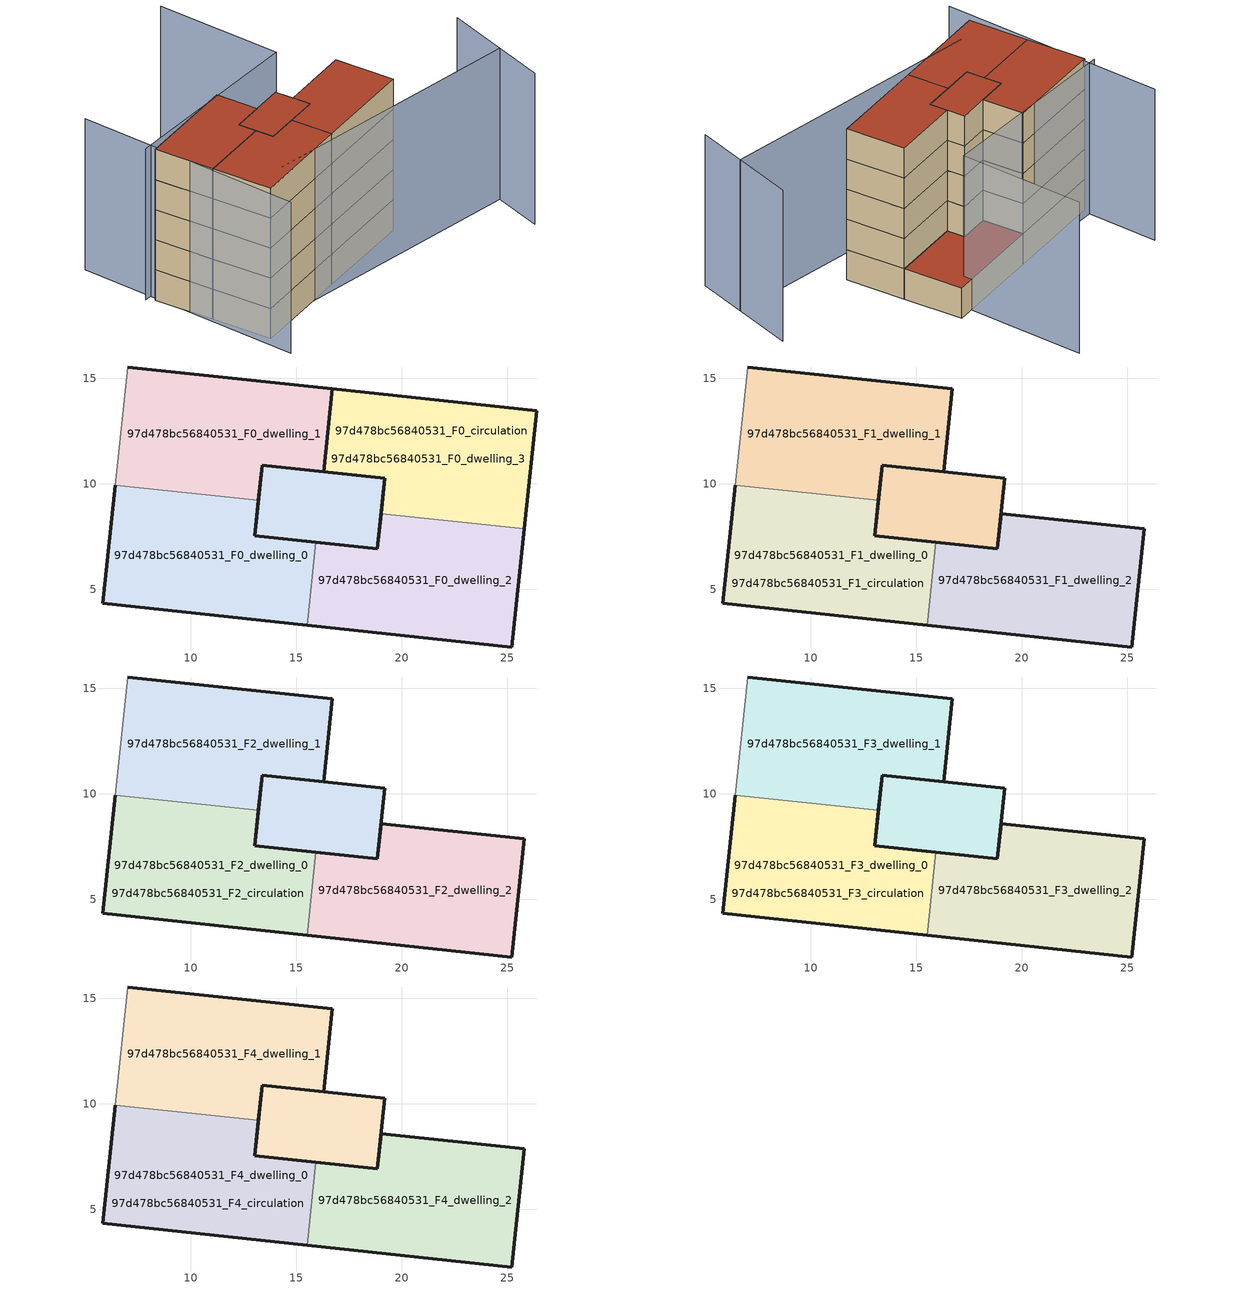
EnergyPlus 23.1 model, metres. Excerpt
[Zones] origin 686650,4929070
97d478bc56840531_F0_dwelling_0
 floor ground (EU_floor_Construction): 15.93,7.22 15.51,3.29 5.81,4.33 6.41,9.93 13.2,9.21 13.02,7.53 z0; 19.2,10.27 18.84,6.9 15.93,7.22 13.02,7.53 13.2,9.21 13.38,10.89 z0
 wall outside (EU_wall_Construction): 6.41,9.93 5.81,4.33 15.51,3.29 / 15.93,7.22 13.02,7.53 13.2,9.21 z0:3
 wall to 97d478bc56840531_F0_dwelling_2 (EU_wall_Construction): 15.51,3.29 15.93,7.22 z0:3
 wall to 97d478bc56840531_F0_dwelling_1 (EU_wall_Construction): 13.2,9.21 6.41,9.93 z0:3
97d478bc56840531_F0_dwelling_1
 floor ground (EU_floor_Construction): 19.2,10.27 18.84,6.9 13.02,7.53 13.2,9.21 13.38,10.89 16.29,10.58 z0; 16.71,14.5 16.29,10.58 13.38,10.89 13.2,9.21 6.41,9.93 7.01,15.54 z0
 wall outside (EU_wall_Construction): 13.2,9.21 13.38,10.89 16.29,10.58 16.71,14.5 7.01,15.54 z0:3
 wall adiabatic (EU_wall_Construction): 7.01,15.54 6.41,9.93 z0:3
97d478bc56840531_F0_dwelling_2
 floor ground (EU_floor_Construction): 25.82,7.86 25.22,2.26 15.51,3.29 15.93,7.22 18.84,6.9 18.9,7.43 19.02,8.58 z0; 19.2,10.27 18.9,7.43 18.84,6.9 15.93,7.22 13.02,7.53 13.38,10.89 z0
 wall outside (EU_wall_Construction): 15.51,3.29 25.22,2.26 25.82,7.86 / 19.02,8.58 18.84,6.9 15.93,7.22 z0:3
 wall to 97d478bc56840531_F0_dwelling_3 (EU_wall_Construction): 25.82,7.86 19.02,8.58 z0:3
97d478bc56840531_F0_dwelling_3
 floor ground (EU_floor_Construction): 19.2,10.27 18.84,6.9 13.02,7.53 13.38,10.89 16.29,10.58 z0; 26.42,13.46 25.82,7.86 19.02,8.58 19.2,10.27 16.29,10.58 16.71,14.5 z0
 wall outside (EU_wall_Construction): 25.82,7.86 26.42,13.46 16.71,14.5 16.29,10.58 19.2,10.27 19.02,8.58 z0:3
 roof outside (EU_roof_Construction): 25.82,7.86 26.42,13.46 16.71,14.5 16.29,10.58 19.2,10.27 19.02,8.58 z3; 18.84,6.9 19.2,10.27 16.29,10.58 13.38,10.89 13.02,7.53 z3
97d478bc56840531_F0_circulation
 floor ground (EU_floor_Construction): 19.2,10.27 19.02,8.58 18.9,7.43 18.84,6.9 15.93,7.22 13.02,7.53 13.2,9.21 13.38,10.89 16.29,10.58 z0; 15.93,7.22 15.51,3.29 5.81,4.33 6.41,9.93 13.2,9.21 13.02,7.53 z0; 16.71,14.5 16.29,10.58 13.38,10.89 13.2,9.21 6.41,9.93 7.01,15.54 z0; 25.82,7.86 25.22,2.26 15.51,3.29 15.93,7.22 18.84,6.9 18.9,7.43 19.02,8.58 z0; 26.42,13.46 25.82,7.86 19.02,8.58 19.2,10.27 16.29,10.58 16.71,14.5 z0
 wall outside (EU_wall_Construction): 18.84,6.9 19.2,10.27 13.38,10.89 13.02,7.53 18.84,6.9 z0:3
 roof outside (EU_floor_Construction): 25.82,7.86 26.42,13.46 16.71,14.5 16.29,10.58 19.2,10.27 19.02,8.58 z3
97d478bc56840531_F1_dwelling_0
 floor outside (EU_floor_Construction): 15.93,7.22 15.51,3.29 5.81,4.33 6.41,9.93 13.2,9.21 13.02,7.53 z3
 floor to 97d478bc56840531_F0_dwelling_0 (EU_floor_Construction): 19.2,10.27 18.84,6.9 15.93,7.22 13.02,7.53 13.2,9.21 13.38,10.89 z3
 wall outside (EU_wall_Construction): 6.41,9.93 5.81,4.33 15.51,3.29 / 15.93,7.22 13.02,7.53 13.2,9.21 z3:6
 wall to 97d478bc56840531_F1_dwelling_2 (EU_wall_Construction): 15.51,3.29 15.93,7.22 z3:6
 wall to 97d478bc56840531_F1_dwelling_1 (EU_wall_Construction): 13.2,9.21 6.41,9.93 z3:6
97d478bc56840531_F1_dwelling_1
 floor to 97d478bc56840531_F0_dwelling_1 (EU_floor_Construction): 19.2,10.27 18.84,6.9 13.02,7.53 13.2,9.21 13.38,10.89 16.29,10.58 z3; 16.71,14.5 16.29,10.58 13.38,10.89 13.2,9.21 6.41,9.93 7.01,15.54 z3
 wall outside (EU_wall_Construction): 13.2,9.21 13.38,10.89 16.29,10.58 16.71,14.5 7.01,15.54 z3:6
 wall adiabatic (EU_wall_Construction): 7.01,15.54 6.41,9.93 z3:6
97d478bc56840531_F1_dwelling_2
 floor to 97d478bc56840531_F0_dwelling_2 (EU_floor_Construction): 25.82,7.86 25.22,2.26 15.51,3.29 15.93,7.22 18.84,6.9 18.9,7.43 19.02,8.58 z3; 19.2,10.27 18.93,7.7 18.86,7.04 18.84,6.9 15.93,7.22 13.02,7.53 13.38,10.89 z3
 wall outside (EU_wall_Construction): 15.51,3.29 25.22,2.26 25.82,7.86 19.02,8.58 18.84,6.9 15.93,7.22 z3:6
97d478bc56840531_F1_circulation
 floor outside (EU_floor_Construction): 25.82,7.86 25.22,2.26 15.51,3.29 15.93,7.22 18.84,6.9 18.9,7.43 19.02,8.58 z3; 16.71,14.5 16.29,10.58 13.38,10.89 13.2,9.21 6.41,9.93 7.01,15.54 z3
 floor to 97d478bc56840531_F0_circulation (EU_floor_Construction): 19.2,10.27 19.02,8.58 18.9,7.43 18.84,6.9 15.93,7.22 13.02,7.53 13.2,9.21 13.38,10.89 16.29,10.58 z3; 15.93,7.22 15.51,3.29 5.81,4.33 6.41,9.93 13.2,9.21 13.02,7.53 z3
 wall outside (EU_wall_Construction): 18.84,6.9 19.2,10.27 13.38,10.89 13.02,7.53 18.84,6.9 z3:6
97d478bc56840531_F2_dwelling_0
 floor outside (EU_floor_Construction): 15.93,7.22 15.51,3.29 5.81,4.33 6.41,9.93 13.2,9.21 13.02,7.53 z6
 floor to 97d478bc56840531_F1_dwelling_0 (EU_floor_Construction): 19.2,10.27 18.84,6.9 15.93,7.22 13.02,7.53 13.2,9.21 13.38,10.89 z6
 wall outside (EU_wall_Construction): 6.41,9.93 5.81,4.33 15.51,3.29 / 15.93,7.22 13.02,7.53 13.2,9.21 z6:9
 wall to 97d478bc56840531_F2_dwelling_2 (EU_wall_Construction): 15.51,3.29 15.93,7.22 z6:9
 wall to 97d478bc56840531_F2_dwelling_1 (EU_wall_Construction): 13.2,9.21 6.41,9.93 z6:9
97d478bc56840531_F2_dwelling_1
 floor to 97d478bc56840531_F1_dwelling_1 (EU_floor_Construction): 19.2,10.27 18.84,6.9 13.02,7.53 13.2,9.21 13.38,10.89 16.29,10.58 z6; 16.71,14.5 16.29,10.58 13.38,10.89 13.2,9.21 6.41,9.93 7.01,15.54 z6
 wall outside (EU_wall_Construction): 13.2,9.21 13.38,10.89 16.29,10.58 16.71,14.5 7.01,15.54 z6:9
 wall adiabatic (EU_wall_Construction): 7.01,15.54 6.41,9.93 z6:9
97d478bc56840531_F2_dwelling_2
 floor to 97d478bc56840531_F1_dwelling_2 (EU_floor_Construction): 25.82,7.86 25.22,2.26 15.51,3.29 15.93,7.22 18.84,6.9 18.9,7.43 19.02,8.58 z6; 19.2,10.27 18.93,7.7 18.86,7.04 18.84,6.9 15.93,7.22 13.02,7.53 13.38,10.89 z6
 wall outside (EU_wall_Construction): 15.51,3.29 25.22,2.26 25.82,7.86 19.02,8.58 18.84,6.9 15.93,7.22 z6:9
97d478bc56840531_F2_circulation
 floor outside (EU_floor_Construction): 25.82,7.86 25.22,2.26 15.51,3.29 15.93,7.22 18.84,6.9 18.9,7.43 19.02,8.58 z6; 16.71,14.5 16.29,10.58 13.38,10.89 13.2,9.21 6.41,9.93 7.01,15.54 z6
 floor to 97d478bc56840531_F1_circulation (EU_floor_Construction): 19.2,10.27 19.02,8.58 18.9,7.43 18.84,6.9 15.93,7.22 13.02,7.53 13.2,9.21 13.38,10.89 16.29,10.58 z6; 15.93,7.22 15.51,3.29 5.81,4.33 6.41,9.93 13.2,9.21 13.02,7.53 z6
 wall outside (EU_wall_Construction): 18.84,6.9 19.2,10.27 13.38,10.89 13.02,7.53 18.84,6.9 z6:9
97d478bc56840531_F3_dwelling_0
 floor outside (EU_floor_Construction): 15.93,7.22 15.51,3.29 5.81,4.33 6.41,9.93 13.2,9.21 13.02,7.53 z9
 floor to 97d478bc56840531_F2_dwelling_0 (EU_floor_Construction): 19.2,10.27 18.84,6.9 15.93,7.22 13.02,7.53 13.2,9.21 13.38,10.89 z9
 wall outside (EU_wall_Construction): 6.41,9.93 5.81,4.33 15.51,3.29 / 15.93,7.22 13.02,7.53 13.2,9.21 z9:12
 wall to 97d478bc56840531_F3_dwelling_2 (EU_wall_Construction): 15.51,3.29 15.93,7.22 z9:12
 wall to 97d478bc56840531_F3_dwelling_1 (EU_wall_Construction): 13.2,9.21 6.41,9.93 z9:12
97d478bc56840531_F3_dwelling_1
 floor to 97d478bc56840531_F2_dwelling_1 (EU_floor_Construction): 19.2,10.27 18.84,6.9 13.02,7.53 13.2,9.21 13.38,10.89 16.29,10.58 z9; 16.71,14.5 16.29,10.58 13.38,10.89 13.2,9.21 6.41,9.93 7.01,15.54 z9
 wall outside (EU_wall_Construction): 13.2,9.21 13.38,10.89 16.29,10.58 16.71,14.5 7.01,15.54 z9:12
 wall adiabatic (EU_wall_Construction): 7.01,15.54 6.41,9.93 z9:12
97d478bc56840531_F3_dwelling_2
 floor to 97d478bc56840531_F2_dwelling_2 (EU_floor_Construction): 25.82,7.86 25.22,2.26 15.51,3.29 15.93,7.22 18.84,6.9 18.9,7.43 19.02,8.58 z9; 19.2,10.27 18.93,7.7 18.86,7.04 18.84,6.9 15.93,7.22 13.02,7.53 13.38,10.89 z9
 wall outside (EU_wall_Construction): 15.51,3.29 25.22,2.26 25.82,7.86 19.02,8.58 18.84,6.9 15.93,7.22 z9:12
97d478bc56840531_F3_circulation
 floor outside (EU_floor_Construction): 25.82,7.86 25.22,2.26 15.51,3.29 15.93,7.22 18.84,6.9 18.9,7.43 19.02,8.58 z9; 16.71,14.5 16.29,10.58 13.38,10.89 13.2,9.21 6.41,9.93 7.01,15.54 z9
 floor to 97d478bc56840531_F2_circulation (EU_floor_Construction): 19.2,10.27 19.02,8.58 18.9,7.43 18.84,6.9 15.93,7.22 13.02,7.53 13.2,9.21 13.38,10.89 16.29,10.58 z9; 15.93,7.22 15.51,3.29 5.81,4.33 6.41,9.93 13.2,9.21 13.02,7.53 z9
 wall outside (EU_wall_Construction): 18.84,6.9 19.2,10.27 13.38,10.89 13.02,7.53 18.84,6.9 z9:12
97d478bc56840531_F4_dwelling_0
 floor outside (EU_floor_Construction): 15.93,7.22 15.51,3.29 5.81,4.33 6.41,9.93 13.2,9.21 13.02,7.53 z12
 floor to 97d478bc56840531_F3_dwelling_0 (EU_floor_Construction): 19.2,10.27 18.84,6.9 15.93,7.22 13.02,7.53 13.2,9.21 13.38,10.89 z12
 wall outside (EU_wall_Construction): 6.41,9.93 5.81,4.33 15.51,3.29 / 15.93,7.22 13.02,7.53 13.2,9.21 z12:15
 wall to 97d478bc56840531_F4_dwelling_2 (EU_wall_Construction): 15.51,3.29 15.93,7.22 z12:15
 wall to 97d478bc56840531_F4_dwelling_1 (EU_wall_Construction): 13.2,9.21 6.41,9.93 z12:15
 roof outside (EU_roof_Construction): 18.84,6.9 19.2,10.27 13.38,10.89 13.2,9.21 13.02,7.53 15.93,7.22 z15; 15.51,3.29 15.93,7.22 13.02,7.53 13.2,9.21 6.41,9.93 5.81,4.33 z15
97d478bc56840531_F4_dwelling_1
 floor to 97d478bc56840531_F3_dwelling_1 (EU_floor_Construction): 19.2,10.27 18.84,6.9 13.02,7.53 13.2,9.21 13.38,10.89 16.29,10.58 z12; 16.71,14.5 16.29,10.58 13.38,10.89 13.2,9.21 6.41,9.93 7.01,15.54 z12
 wall outside (EU_wall_Construction): 13.2,9.21 13.38,10.89 16.29,10.58 16.71,14.5 7.01,15.54 z12:15
 wall adiabatic (EU_wall_Construction): 7.01,15.54 6.41,9.93 z12:15
 roof outside (EU_roof_Construction): 16.29,10.58 16.71,14.5 7.01,15.54 6.41,9.93 13.2,9.21 13.38,10.89 z15; 18.84,6.9 19.2,10.27 16.29,10.58 13.38,10.89 13.2,9.21 13.02,7.53 z15
97d478bc56840531_F4_dwelling_2
 floor to 97d478bc56840531_F3_dwelling_2 (EU_floor_Construction): 25.82,7.86 25.22,2.26 15.51,3.29 15.93,7.22 18.84,6.9 18.9,7.43 19.02,8.58 z12; 19.2,10.27 18.93,7.7 18.86,7.04 18.84,6.9 15.93,7.22 13.02,7.53 13.38,10.89 z12
 wall outside (EU_wall_Construction): 15.51,3.29 25.22,2.26 25.82,7.86 19.02,8.58 18.84,6.9 15.93,7.22 z12:15
 roof outside (EU_roof_Construction): 18.84,6.9 18.9,7.43 19.2,10.27 13.38,10.89 13.02,7.53 15.93,7.22 z15; 25.22,2.26 25.82,7.86 19.02,8.58 18.9,7.43 18.84,6.9 15.93,7.22 15.51,3.29 z15
97d478bc56840531_F4_circulation
 floor outside (EU_floor_Construction): 25.82,7.86 25.22,2.26 15.51,3.29 15.93,7.22 18.84,6.9 18.9,7.43 19.02,8.58 z12; 16.71,14.5 16.29,10.58 13.38,10.89 13.2,9.21 6.41,9.93 7.01,15.54 z12
 floor to 97d478bc56840531_F3_circulation (EU_floor_Construction): 19.2,10.27 19.02,8.58 18.9,7.43 18.84,6.9 15.93,7.22 13.02,7.53 13.2,9.21 13.38,10.89 16.29,10.58 z12; 15.93,7.22 15.51,3.29 5.81,4.33 6.41,9.93 13.2,9.21 13.02,7.53 z12
 wall outside (EU_wall_Construction): 18.84,6.9 19.2,10.27 13.38,10.89 13.02,7.53 18.84,6.9 z12:15
 roof outside (EU_roof_Construction): 15.51,3.29 15.93,7.22 13.02,7.53 13.2,9.21 6.41,9.93 5.81,4.33 z15; 18.84,6.9 18.9,7.43 19.02,8.58 19.2,10.27 16.29,10.58 13.38,10.89 13.2,9.21 13.02,7.53 15.93,7.22 z15; 16.29,10.58 16.71,14.5 7.01,15.54 6.41,9.93 13.2,9.21 13.38,10.89 z15; 25.22,2.26 25.82,7.86 19.02,8.58 18.9,7.43 18.84,6.9 15.93,7.22 15.51,3.29 z15
shading: 8.7,22.82 4.57,1.88 / 8.75,4.99 33.32,-3.73 / 31.12,-7.99 35.97,1.48 / 26.96,24.58 24.71,12.85 / 24.71,12.85 6.73,16.3 z0:15
[Building]
EU S2 Campaign: North Axis=0; Terrain=City; Solar Distribution=FullExterior
[Site:Location]
Bologna: Latitude=44.5; Longitude=11.25; Time Zone=1; Elevation=37
[SizingPeriod:WeatherFileDays]
AnnualSizingPeriod: Begin Month=1; Begin Day of Month=1; End Month=12; End Day of Month=31; Day of Week for Start Day=Monday; Use Weather File Daylight Saving Period=No; Use Weather File Rain and Snow Indicators=No
[MATERIAL]
EU_InternalMass_Material: Roughness=MediumRough; Thickness=0.1; Conductivity=1; Density=1800; Specific Heat=900; Thermal Absorptance=0.9; Solar Absorptance=0.7; Visible Absorptance=0.7
[MATERIAL:NOMASS] Roughness=MediumRough; Thermal Absorptance=0.9; Solar Absorptance=0.7; Visible Absorptance=0.7
Name | Thermal Resistance
EU_wall_NoMass | 0.905828
EU_roof_NoMass | 0.37593
EU_floor_NoMass | 0.67114
[CONSTRUCTION]
EU_wall_Construction: EU_wall_NoMass
EU_roof_Construction: EU_roof_NoMass
EU_floor_Construction: EU_floor_NoMass
EU_InternalMass_Construction: EU_InternalMass_Material
[ZONE] Type=1; Multiplier=1; Ceiling Height=autocalculate; Floor Area=autocalculate; Part of Total Floor Area=Yes
Name | Volume
97d478bc56840531_F0_dwelling_0; 97d478bc56840531_F1_dwelling_0; 97d478bc56840531_F2_dwelling_0; 97d478bc56840531_F3_dwelling_0; 97d478bc56840531_F4_dwelling_0; 97d478bc56840531_F0_dwelling_1; 97d478bc56840531_F1_dwelling_1; 97d478bc56840531_F2_dwelling_1; 97d478bc56840531_F3_dwelling_1; 97d478bc56840531_F4_dwelling_1 | 209.484
97d478bc56840531_F0_dwelling_2; 97d478bc56840531_F1_dwelling_2; 97d478bc56840531_F2_dwelling_2; 97d478bc56840531_F3_dwelling_2; 97d478bc56840531_F4_dwelling_2 | 209.485
97d478bc56840531_F0_dwelling_3 | 209.486
97d478bc56840531_F0_circulation | 659.794
97d478bc56840531_F1_circulation; 97d478bc56840531_F2_circulation; 97d478bc56840531_F3_circulation; 97d478bc56840531_F4_circulation | 509.691
[INTERNALMASS] Construction=EU_InternalMass_Construction
Name | Zone or ZoneList | Surface Area
97d478bc56840531_F0_dwelling_0_EU_InternalMass | 97d478bc56840531_F0_dwelling_0 | 50.0343
97d478bc56840531_F0_dwelling_1_EU_InternalMass | 97d478bc56840531_F0_dwelling_1 | 50.0343
97d478bc56840531_F0_dwelling_2_EU_InternalMass | 97d478bc56840531_F0_dwelling_2 | 50.0343
97d478bc56840531_F0_dwelling_3_EU_InternalMass | 97d478bc56840531_F0_dwelling_3 | 50.0343
97d478bc56840531_F1_dwelling_0_EU_InternalMass | 97d478bc56840531_F1_dwelling_0 | 100.069
97d478bc56840531_F1_dwelling_1_EU_InternalMass | 97d478bc56840531_F1_dwelling_1 | 50.0343
97d478bc56840531_F1_dwelling_2_EU_InternalMass | 97d478bc56840531_F1_dwelling_2 | 50.0343
97d478bc56840531_F2_dwelling_0_EU_InternalMass | 97d478bc56840531_F2_dwelling_0 | 100.069
97d478bc56840531_F2_dwelling_1_EU_InternalMass | 97d478bc56840531_F2_dwelling_1 | 50.0343
97d478bc56840531_F2_dwelling_2_EU_InternalMass | 97d478bc56840531_F2_dwelling_2 | 50.0343
97d478bc56840531_F3_dwelling_0_EU_InternalMass | 97d478bc56840531_F3_dwelling_0 | 100.069
97d478bc56840531_F3_dwelling_1_EU_InternalMass | 97d478bc56840531_F3_dwelling_1 | 50.0343
97d478bc56840531_F3_dwelling_2_EU_InternalMass | 97d478bc56840531_F3_dwelling_2 | 50.0343
97d478bc56840531_F4_dwelling_0_EU_InternalMass | 97d478bc56840531_F4_dwelling_0 | 100.069
97d478bc56840531_F4_dwelling_1_EU_InternalMass | 97d478bc56840531_F4_dwelling_1 | 50.0343
97d478bc56840531_F4_dwelling_2_EU_InternalMass | 97d478bc56840531_F4_dwelling_2 | 50.0343
[OTHEREQUIPMENT] Fuel Type=Electricity; Design Level Calculation Method=Watts/Area; Power per Zone Floor Area=1; Fraction Latent=0; Fraction Radiant=0; Fraction Lost=0; Carbon Dioxide Generation Rate=0; EndUse Subcategory=EU_Step8_InternalGains
Name | Zone or ZoneList or Space or SpaceList | Schedule
EU_Step8_InternalGain_97d478bc56840531_F0_dwelling_0_f000 | 97d478bc56840531_F0_dwelling_0 | EU_Step8_GainSchedule_97d478bc56840531_F0_dwelling_0_f000
EU_Step8_InternalGain_97d478bc56840531_F0_dwelling_1_f000 | 97d478bc56840531_F0_dwelling_1 | EU_Step8_GainSchedule_97d478bc56840531_F0_dwelling_1_f000
EU_Step8_InternalGain_97d478bc56840531_F0_dwelling_2_f000 | 97d478bc56840531_F0_dwelling_2 | EU_Step8_GainSchedule_97d478bc56840531_F0_dwelling_2_f000
EU_Step8_InternalGain_97d478bc56840531_F0_dwelling_3_f000 | 97d478bc56840531_F0_dwelling_3 | EU_Step8_GainSchedule_97d478bc56840531_F0_dwelling_3_f000
EU_Step8_InternalGain_97d478bc56840531_F1_dwelling_0_f000 | 97d478bc56840531_F1_dwelling_0 | EU_Step8_GainSchedule_97d478bc56840531_F1_dwelling_0_f000
EU_Step8_InternalGain_97d478bc56840531_F1_dwelling_1_f000 | 97d478bc56840531_F1_dwelling_1 | EU_Step8_GainSchedule_97d478bc56840531_F1_dwelling_1_f000
EU_Step8_InternalGain_97d478bc56840531_F1_dwelling_2_f000 | 97d478bc56840531_F1_dwelling_2 | EU_Step8_GainSchedule_97d478bc56840531_F1_dwelling_2_f000
EU_Step8_InternalGain_97d478bc56840531_F2_dwelling_0_f000 | 97d478bc56840531_F2_dwelling_0 | EU_Step8_GainSchedule_97d478bc56840531_F2_dwelling_0_f000
EU_Step8_InternalGain_97d478bc56840531_F2_dwelling_1_f000 | 97d478bc56840531_F2_dwelling_1 | EU_Step8_GainSchedule_97d478bc56840531_F2_dwelling_1_f000
EU_Step8_InternalGain_97d478bc56840531_F2_dwelling_2_f000 | 97d478bc56840531_F2_dwelling_2 | EU_Step8_GainSchedule_97d478bc56840531_F2_dwelling_2_f000
EU_Step8_InternalGain_97d478bc56840531_F3_dwelling_0_f000 | 97d478bc56840531_F3_dwelling_0 | EU_Step8_GainSchedule_97d478bc56840531_F3_dwelling_0_f000
EU_Step8_InternalGain_97d478bc56840531_F3_dwelling_1_f000 | 97d478bc56840531_F3_dwelling_1 | EU_Step8_GainSchedule_97d478bc56840531_F3_dwelling_1_f000
EU_Step8_InternalGain_97d478bc56840531_F3_dwelling_2_f000 | 97d478bc56840531_F3_dwelling_2 | EU_Step8_GainSchedule_97d478bc56840531_F3_dwelling_2_f000
EU_Step8_InternalGain_97d478bc56840531_F4_dwelling_0_f000 | 97d478bc56840531_F4_dwelling_0 | EU_Step8_GainSchedule_97d478bc56840531_F4_dwelling_0_f000
EU_Step8_InternalGain_97d478bc56840531_F4_dwelling_1_f000 | 97d478bc56840531_F4_dwelling_1 | EU_Step8_GainSchedule_97d478bc56840531_F4_dwelling_1_f000
EU_Step8_InternalGain_97d478bc56840531_F4_dwelling_2_f000 | 97d478bc56840531_F4_dwelling_2 | EU_Step8_GainSchedule_97d478bc56840531_F4_dwelling_2_f000
[ZONEINFILTRATION:DESIGNFLOWRATE] Schedule=EU_AlwaysOn; Design Flow Rate Calculation Method=Flow/Area; Flow Rate per Floor Area=0.0005; Constant Term Coefficient=1; Temperature Term Coefficient=0; Velocity Term Coefficient=0; Velocity Squared Term Coefficient=0
Name | Zone or ZoneList or Space or SpaceList
EU_Circulation_Infiltration_97d478bc56840531_F0_circulation | 97d478bc56840531_F0_circulation
EU_Circulation_Infiltration_97d478bc56840531_F1_circulation | 97d478bc56840531_F1_circulation
EU_Circulation_Infiltration_97d478bc56840531_F2_circulation | 97d478bc56840531_F2_circulation
EU_Circulation_Infiltration_97d478bc56840531_F3_circulation | 97d478bc56840531_F3_circulation
EU_Circulation_Infiltration_97d478bc56840531_F4_circulation | 97d478bc56840531_F4_circulation
[ZONEVENTILATION:DESIGNFLOWRATE] Schedule=EU_AlwaysOn; Design Flow Rate Calculation Method=AirChanges/Hour; Air Changes per Hour=0.73129; Ventilation Type=Natural; Fan Pressure Rise=0; Fan Total Efficiency=1; Constant Term Coefficient=1; Temperature Term Coefficient=0; Velocity Term Coefficient=0; Velocity Squared Term Coefficient=0; Minimum Indoor Temperature=-100; Maximum Indoor Temperature=100; Delta Temperature=-100; Minimum Outdoor Temperature=-100; Maximum Outdoor Temperature=100; Maximum Wind Speed=40
Name | Zone or ZoneList or Space or SpaceList
EU_ConstantAir_97d478bc56840531_F0_dwelling_0 | 97d478bc56840531_F0_dwelling_0
EU_ConstantAir_97d478bc56840531_F0_dwelling_1 | 97d478bc56840531_F0_dwelling_1
EU_ConstantAir_97d478bc56840531_F0_dwelling_2 | 97d478bc56840531_F0_dwelling_2
EU_ConstantAir_97d478bc56840531_F0_dwelling_3 | 97d478bc56840531_F0_dwelling_3
EU_ConstantAir_97d478bc56840531_F1_dwelling_0 | 97d478bc56840531_F1_dwelling_0
EU_ConstantAir_97d478bc56840531_F1_dwelling_1 | 97d478bc56840531_F1_dwelling_1
EU_ConstantAir_97d478bc56840531_F1_dwelling_2 | 97d478bc56840531_F1_dwelling_2
EU_ConstantAir_97d478bc56840531_F2_dwelling_0 | 97d478bc56840531_F2_dwelling_0
EU_ConstantAir_97d478bc56840531_F2_dwelling_1 | 97d478bc56840531_F2_dwelling_1
EU_ConstantAir_97d478bc56840531_F2_dwelling_2 | 97d478bc56840531_F2_dwelling_2
EU_ConstantAir_97d478bc56840531_F3_dwelling_0 | 97d478bc56840531_F3_dwelling_0
EU_ConstantAir_97d478bc56840531_F3_dwelling_1 | 97d478bc56840531_F3_dwelling_1
EU_ConstantAir_97d478bc56840531_F3_dwelling_2 | 97d478bc56840531_F3_dwelling_2
EU_ConstantAir_97d478bc56840531_F4_dwelling_0 | 97d478bc56840531_F4_dwelling_0
EU_ConstantAir_97d478bc56840531_F4_dwelling_1 | 97d478bc56840531_F4_dwelling_1
EU_ConstantAir_97d478bc56840531_F4_dwelling_2 | 97d478bc56840531_F4_dwelling_2
[HVACTEMPLATE:THERMOSTAT] Constant Heating Setpoint=20; Constant Cooling Setpoint=50
EU_HeatOnly_97d478bc56840531_F0_dwelling_0; EU_HeatOnly_97d478bc56840531_F0_dwelling_1; EU_HeatOnly_97d478bc56840531_F0_dwelling_2; EU_HeatOnly_97d478bc56840531_F0_dwelling_3; EU_HeatOnly_97d478bc56840531_F1_dwelling_0; EU_HeatOnly_97d478bc56840531_F1_dwelling_1; EU_HeatOnly_97d478bc56840531_F1_dwelling_2; EU_HeatOnly_97d478bc56840531_F2_dwelling_0; EU_HeatOnly_97d478bc56840531_F2_dwelling_1; EU_HeatOnly_97d478bc56840531_F2_dwelling_2; EU_HeatOnly_97d478bc56840531_F3_dwelling_0; EU_HeatOnly_97d478bc56840531_F3_dwelling_1; EU_HeatOnly_97d478bc56840531_F3_dwelling_2; EU_HeatOnly_97d478bc56840531_F4_dwelling_0; EU_HeatOnly_97d478bc56840531_F4_dwelling_1; EU_HeatOnly_97d478bc56840531_F4_dwelling_2
[HVACTEMPLATE:ZONE:IDEALLOADSAIRSYSTEM] System Availability Schedule=EU_AlwaysOn; Maximum Heating Supply Air Temperature=50; Minimum Cooling Supply Air Temperature=13; Maximum Heating Supply Air Humidity Ratio=0.0156; Minimum Cooling Supply Air Humidity Ratio=0.0077; Heating Limit=NoLimit; Cooling Limit=NoLimit; Heating Availability Schedule=EU_AlwaysOn; Cooling Availability Schedule=EU_CoolingOff; Dehumidification Control Type=ConstantSensibleHeatRatio; Cooling Sensible Heat Ratio=0.7; Dehumidification Setpoint=60; Humidification Control Type=None; Humidification Setpoint=30; Outdoor Air Method=None; Outdoor Air Flow Rate per Person=0.00944; Outdoor Air Flow Rate per Zone Floor Area=0; Outdoor Air Flow Rate per Zone=0; Demand Controlled Ventilation Type=None; Outdoor Air Economizer Type=NoEconomizer; Heat Recovery Type=None; Sensible Heat Recovery Effectiveness=0.7; Latent Heat Recovery Effectiveness=0.65
Name | Template Thermostat
97d478bc56840531_F0_dwelling_0 | EU_HeatOnly_97d478bc56840531_F0_dwelling_0
97d478bc56840531_F0_dwelling_1 | EU_HeatOnly_97d478bc56840531_F0_dwelling_1
97d478bc56840531_F0_dwelling_2 | EU_HeatOnly_97d478bc56840531_F0_dwelling_2
97d478bc56840531_F0_dwelling_3 | EU_HeatOnly_97d478bc56840531_F0_dwelling_3
97d478bc56840531_F1_dwelling_0 | EU_HeatOnly_97d478bc56840531_F1_dwelling_0
97d478bc56840531_F1_dwelling_1 | EU_HeatOnly_97d478bc56840531_F1_dwelling_1
97d478bc56840531_F1_dwelling_2 | EU_HeatOnly_97d478bc56840531_F1_dwelling_2
97d478bc56840531_F2_dwelling_0 | EU_HeatOnly_97d478bc56840531_F2_dwelling_0
97d478bc56840531_F2_dwelling_1 | EU_HeatOnly_97d478bc56840531_F2_dwelling_1
97d478bc56840531_F2_dwelling_2 | EU_HeatOnly_97d478bc56840531_F2_dwelling_2
97d478bc56840531_F3_dwelling_0 | EU_HeatOnly_97d478bc56840531_F3_dwelling_0
97d478bc56840531_F3_dwelling_1 | EU_HeatOnly_97d478bc56840531_F3_dwelling_1
97d478bc56840531_F3_dwelling_2 | EU_HeatOnly_97d478bc56840531_F3_dwelling_2
97d478bc56840531_F4_dwelling_0 | EU_HeatOnly_97d478bc56840531_F4_dwelling_0
97d478bc56840531_F4_dwelling_1 | EU_HeatOnly_97d478bc56840531_F4_dwelling_1
97d478bc56840531_F4_dwelling_2 | EU_HeatOnly_97d478bc56840531_F4_dwelling_2
[SIZING:ZONE] Zone Cooling Design Supply Air Temperature Input Method=SupplyAirTemperature; Zone Cooling Design Supply Air Temperature=13; Zone Heating Design Supply Air Temperature Input Method=SupplyAirTemperature; Zone Heating Design Supply Air Temperature=50; Zone Cooling Design Supply Air Humidity Ratio=0.008; Zone Heating Design Supply Air Humidity Ratio=0.008; Cooling Design Air Flow Method=DesignDay; Cooling Design Air Flow Rate=0; Cooling Minimum Air Flow per Zone Floor Area=0.000762; Cooling Minimum Air Flow=0; Cooling Minimum Air Flow Fraction=0.2; Heating Design Air Flow Method=DesignDay; Heating Design Air Flow Rate=0; Heating Maximum Air Flow per Zone Floor Area=0.002032; Heating Maximum Air Flow=0.141576; Heating Maximum Air Flow Fraction=0.3; Account for Dedicated Outdoor Air System=No; Dedicated Outdoor Air System Control Strategy=NeutralSupplyAir; Dedicated Outdoor Air Low Setpoint Temperature for Design=autosize; Dedicated Outdoor Air High Setpoint Temperature for Design=autosize; Zone Load Sizing Method=Sensible Load Only No Latent Load; Zone Latent Cooling Design Supply Air Humidity Ratio Input Method=HumidityRatioDifference; Zone Cooling Design Supply Air Humidity Ratio Difference=0.005; Zone Latent Heating Design Supply Air Humidity Ratio Input Method=HumidityRatioDifference; Zone Humidification Design Supply Air Humidity Ratio Difference=0.005
97d478bc56840531_F0_dwelling_0; 97d478bc56840531_F0_dwelling_1; 97d478bc56840531_F0_dwelling_2; 97d478bc56840531_F0_dwelling_3; 97d478bc56840531_F1_dwelling_0; 97d478bc56840531_F1_dwelling_1; 97d478bc56840531_F1_dwelling_2; 97d478bc56840531_F2_dwelling_0; 97d478bc56840531_F2_dwelling_1; 97d478bc56840531_F2_dwelling_2; 97d478bc56840531_F3_dwelling_0; 97d478bc56840531_F3_dwelling_1; 97d478bc56840531_F3_dwelling_2; 97d478bc56840531_F4_dwelling_0; 97d478bc56840531_F4_dwelling_1; 97d478bc56840531_F4_dwelling_2
[SCHEDULE:CONSTANT]
Name | Hourly Value
EU_AlwaysOn | 1
EU_CoolingOff | 0
[SCHEDULE:FILE] Column Number=1; Rows to Skip at Top=0; Number of Hours of Data=8760; Column Separator=Comma; Interpolate to Timestep=No; Minutes per Item=60; Adjust Schedule for Daylight Savings=Yes
Name | File
EU_Step8_GainSchedule_97d478bc56840531_F0_dwelling_0_f000 | ../../schedules/97d478bc56840531/97d478bc56840531_F0_dwelling_0_f000_gain.csv
EU_Step8_GainSchedule_97d478bc56840531_F0_dwelling_1_f000 | ../../schedules/97d478bc56840531/97d478bc56840531_F0_dwelling_1_f000_gain.csv
EU_Step8_GainSchedule_97d478bc56840531_F0_dwelling_2_f000 | ../../schedules/97d478bc56840531/97d478bc56840531_F0_dwelling_2_f000_gain.csv
EU_Step8_GainSchedule_97d478bc56840531_F0_dwelling_3_f000 | ../../schedules/97d478bc56840531/97d478bc56840531_F0_dwelling_3_f000_gain.csv
EU_Step8_GainSchedule_97d478bc56840531_F1_dwelling_0_f000 | ../../schedules/97d478bc56840531/97d478bc56840531_F1_dwelling_0_f000_gain.csv
EU_Step8_GainSchedule_97d478bc56840531_F1_dwelling_1_f000 | ../../schedules/97d478bc56840531/97d478bc56840531_F1_dwelling_1_f000_gain.csv
EU_Step8_GainSchedule_97d478bc56840531_F1_dwelling_2_f000 | ../../schedules/97d478bc56840531/97d478bc56840531_F1_dwelling_2_f000_gain.csv
EU_Step8_GainSchedule_97d478bc56840531_F2_dwelling_0_f000 | ../../schedules/97d478bc56840531/97d478bc56840531_F2_dwelling_0_f000_gain.csv
EU_Step8_GainSchedule_97d478bc56840531_F2_dwelling_1_f000 | ../../schedules/97d478bc56840531/97d478bc56840531_F2_dwelling_1_f000_gain.csv
EU_Step8_GainSchedule_97d478bc56840531_F2_dwelling_2_f000 | ../../schedules/97d478bc56840531/97d478bc56840531_F2_dwelling_2_f000_gain.csv
EU_Step8_GainSchedule_97d478bc56840531_F3_dwelling_0_f000 | ../../schedules/97d478bc56840531/97d478bc56840531_F3_dwelling_0_f000_gain.csv
EU_Step8_GainSchedule_97d478bc56840531_F3_dwelling_1_f000 | ../../schedules/97d478bc56840531/97d478bc56840531_F3_dwelling_1_f000_gain.csv
EU_Step8_GainSchedule_97d478bc56840531_F3_dwelling_2_f000 | ../../schedules/97d478bc56840531/97d478bc56840531_F3_dwelling_2_f000_gain.csv
EU_Step8_GainSchedule_97d478bc56840531_F4_dwelling_0_f000 | ../../schedules/97d478bc56840531/97d478bc56840531_F4_dwelling_0_f000_gain.csv
EU_Step8_GainSchedule_97d478bc56840531_F4_dwelling_1_f000 | ../../schedules/97d478bc56840531/97d478bc56840531_F4_dwelling_1_f000_gain.csv
EU_Step8_GainSchedule_97d478bc56840531_F4_dwelling_2_f000 | ../../schedules/97d478bc56840531/97d478bc56840531_F4_dwelling_2_f000_gain.csv
